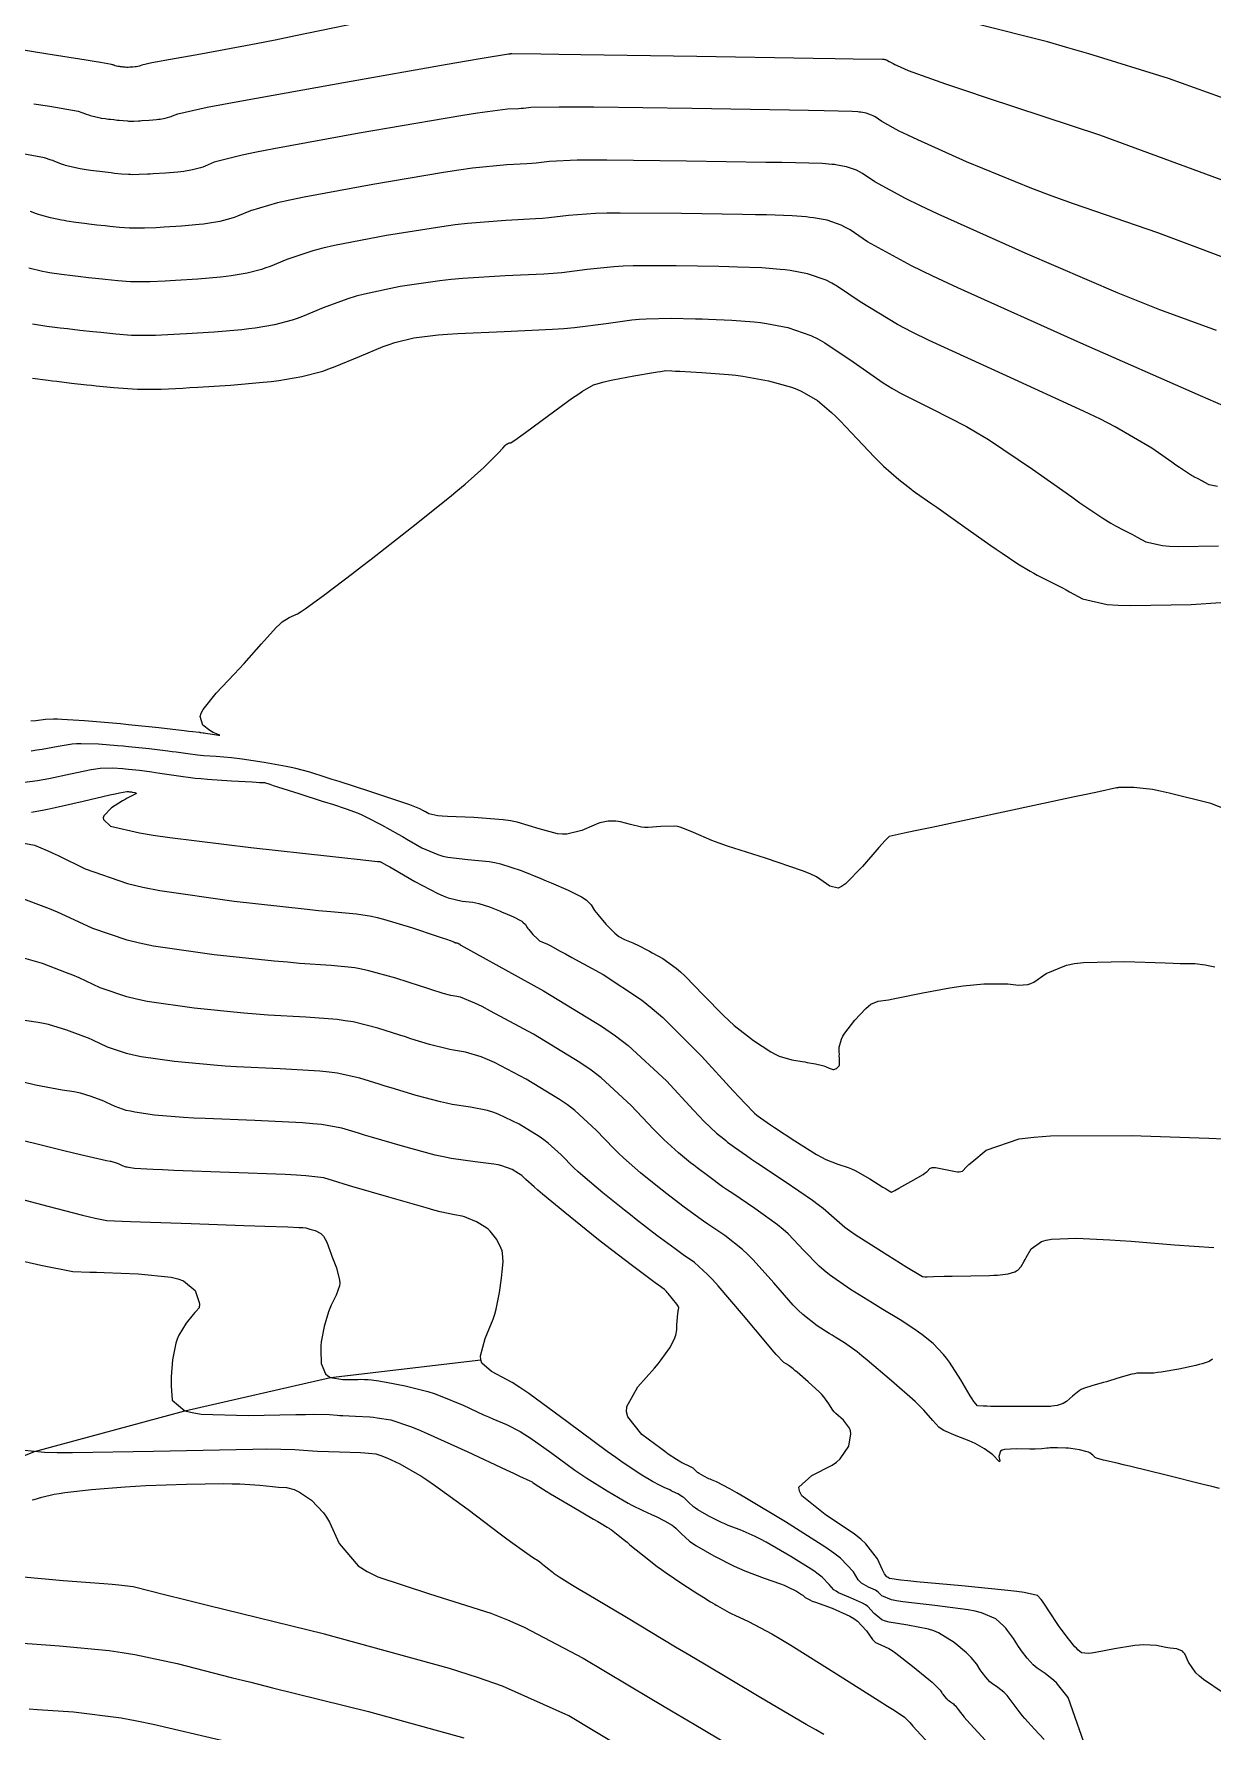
# Model space of a CAD drawing. Header units: metres. Extents: x 837117 to 838479, y 1189012 to 1191015.
# Drawn here: x 837875.2 to 837936.8, y 1190131.8 to 1190220.5 of the extents above; entities that cross this region are included whole.
import ezdxf

# ---------------------------------------------------------------- set-up
doc = ezdxf.new("R2010")
doc.units = ezdxf.units.M
doc.header["$LTSCALE"] = 0.3
for name, color, linetype in [('COTAS 10', 1, 'Continuous'), ('COTAS INT', 252, 'Continuous'), ('DRENAJE', 5, 'Continuous')]:
    doc.layers.add(name, color=color, linetype=linetype)

msp = doc.modelspace()

# ---------------------------------------------------------------- linework, layer by layer
at = {"layer": 'COTAS 10'}
for points in [[(837938.896, 1190208.269), (837933.945, 1190210.138), (837929.526, 1190211.646), (837928.417, 1190212.05), (837927.358, 1190212.45), (837923.945, 1190213.844), (837921.386, 1190214.993), (837920.865, 1190215.237), (837920.425, 1190215.449), (837919.515, 1190215.947), (837919.156, 1190216.19), (837919.065, 1190216.241), (837918.976, 1190216.286), (837918.685, 1190216.388), (837918.411, 1190216.438), (837918.333, 1190216.448), (837918.255, 1190216.457), (837917.969, 1190216.48), (837916.505, 1190216.511), (837915.685, 1190216.525), (837914.685, 1190216.542), (837909.576, 1190216.625), (837904.463, 1190216.694), (837903.461, 1190216.703), (837902.638, 1190216.707), (837901.157, 1190216.683), (837900.782, 1190216.636), (837900.656, 1190216.625), (837900.52, 1190216.615), (837899.949, 1190216.588), (837898.374, 1190216.383), (837897.606, 1190216.261), (837896.694, 1190216.112), (837892.198, 1190215.337), (837887.728, 1190214.521), (837886.832, 1190214.346), (837886.085, 1190214.192), (837884.618, 1190213.819), (837884.139, 1190213.618), (837884.014, 1190213.572), (837883.892, 1190213.531), (837883.479, 1190213.421), (837883.024, 1190213.346), (837882.875, 1190213.327), (837882.717, 1190213.31), (837882.066, 1190213.254), (837881.42, 1190213.212), (837881.266, 1190213.203), (837881.123, 1190213.195), (837880.694, 1190213.174), (837880.333, 1190213.17), (837880.232, 1190213.173), (837880.131, 1190213.177), (837879.763, 1190213.204), (837879.409, 1190213.24), (837879.317, 1190213.25), (837879.227, 1190213.26), (837878.924, 1190213.294), (837878.631, 1190213.329), (837878.463, 1190213.349), (837878.15, 1190213.387), (837877.811, 1190213.438), (837877.711, 1190213.456), (837877.608, 1190213.476), (837877.211, 1190213.563), (837876.844, 1190213.658), (837876.759, 1190213.683), (837876.682, 1190213.708), (837876.466, 1190213.794), (837876.254, 1190213.883), (837876.18, 1190213.91), (837876.099, 1190213.938), (837875.751, 1190214.047), (837874.425, 1190214.297)], [(837875.024, 1190184.614), (837875.284, 1190184.643), (837875.794, 1190184.713), (837876.214, 1190184.725), (837876.416, 1190184.719), (837876.656, 1190184.707), (837877.835, 1190184.63), (837879.298, 1190184.509), (837879.717, 1190184.47), (837880.142, 1190184.429), (837881.726, 1190184.261), (837883.037, 1190184.113), (837883.29, 1190184.084), (837883.494, 1190184.061), (837883.834, 1190184.022), (837883.863, 1190184.018), (837883.881, 1190184.016), (837883.918, 1190184.014), (837884.035, 1190183.998), (837884.096, 1190183.989), (837884.168, 1190183.978), (837884.528, 1190183.921), (837884.839, 1190183.874), (837884.88, 1190183.87), (837884.901, 1190183.87), (837884.815, 1190183.899), (837884.563, 1190184.007), (837884.48, 1190184.056), (837884.39, 1190184.114), (837884.02, 1190184.392), (837883.878, 1190184.852), (837883.934, 1190185.024), (837884.03, 1190185.215), (837884.721, 1190186.066), (837885.666, 1190187.058), (837885.924, 1190187.337), (837886.18, 1190187.618), (837887.09, 1190188.651), (837887.858, 1190189.498), (837888.025, 1190189.661), (837888.172, 1190189.793), (837888.539, 1190190.016), (837888.968, 1190190.213), (837889.155, 1190190.33), (837889.372, 1190190.473), (837890.399, 1190191.216), (837891.835, 1190192.312), (837892.308, 1190192.679), (837892.815, 1190193.073), (837894.92, 1190194.722), (837896.911, 1190196.315), (837897.347, 1190196.673), (837897.731, 1190196.995), (837898.701, 1190197.858), (837899.244, 1190198.396), (837899.359, 1190198.514), (837899.46, 1190198.617), (837899.698, 1190198.877), (837899.825, 1190199.019), (837899.855, 1190199.048), (837899.883, 1190199.073), (837899.968, 1190199.124), (837900.035, 1190199.143), (837900.053, 1190199.147), (837900.07, 1190199.151), (837900.126, 1190199.159), (837900.458, 1190199.38), (837900.649, 1190199.517), (837900.882, 1190199.687), (837902.084, 1190200.578), (837903.347, 1190201.497), (837903.62, 1190201.685), (837903.86, 1190201.845), (837904.448, 1190202.181), (837904.996, 1190202.343), (837905.21, 1190202.393), (837905.451, 1190202.445), (837906.548, 1190202.649), (837907.58, 1190202.824), (837907.781, 1190202.857), (837907.945, 1190202.884), (837908.229, 1190202.926), (837908.542, 1190202.912), (837908.724, 1190202.903), (837908.947, 1190202.893), (837910.095, 1190202.837), (837911.493, 1190202.727), (837911.873, 1190202.681), (837912.25, 1190202.63), (837913.587, 1190202.39), (837914.782, 1190202.062), (837915.069, 1190201.954), (837915.337, 1190201.839), (837916.15, 1190201.363), (837916.888, 1190200.737), (837917.11, 1190200.527), (837917.339, 1190200.302), (837918.227, 1190199.357), (837919.13, 1190198.396), (837919.367, 1190198.16), (837919.6, 1190197.937), (837920.394, 1190197.242), (837921.026, 1190196.741), (837921.156, 1190196.641), (837921.265, 1190196.557), (837921.498, 1190196.393), (837921.902, 1190196.121), (837922.12, 1190195.969), (837922.384, 1190195.783), (837923.721, 1190194.837), (837925.164, 1190193.822), (837925.494, 1190193.593), (837925.794, 1190193.387), (837926.629, 1190192.831), (837927.273, 1190192.441), (837927.453, 1190192.339), (837927.634, 1190192.239), (837928.291, 1190191.902), (837928.957, 1190191.568), (837929.143, 1190191.47), (837929.329, 1190191.37), (837930.006, 1190190.991), (837931.29, 1190190.705), (837931.858, 1190190.664), (837932.519, 1190190.64), (837935.674, 1190190.691), (837938.789, 1190190.909)], [(837936.802, 1190151.239), (837936.619, 1190151.13), (837936.263, 1190151.006), (837936.104, 1190150.964), (837935.919, 1190150.919), (837935.035, 1190150.728), (837934.119, 1190150.566), (837933.915, 1190150.539), (837933.731, 1190150.519), (837933.247, 1190150.511), (837932.848, 1190150.504), (837932.719, 1190150.485), (837932.582, 1190150.459), (837932.018, 1190150.302), (837931.417, 1190150.112), (837931.257, 1190150.065), (837931.099, 1190150.02), (837930.549, 1190149.876), (837930.059, 1190149.71), (837929.939, 1190149.651), (837929.825, 1190149.586), (837929.471, 1190149.303), (837929.16, 1190149.034), (837929.075, 1190148.978), (837928.989, 1190148.93), (837928.682, 1190148.824), (837928.402, 1190148.783), (837928.333, 1190148.776), (837928.269, 1190148.77), (837928.067, 1190148.766), (837927.68, 1190148.772), (837927.497, 1190148.772), (837927.282, 1190148.773), (837926.236, 1190148.772), (837925.206, 1190148.776), (837925.001, 1190148.779), (837924.832, 1190148.784), (837924.512, 1190148.808), (837924.321, 1190149.035), (837924.234, 1190149.167), (837924.131, 1190149.329), (837923.633, 1190150.163), (837923.05, 1190151.08), (837922.893, 1190151.295), (837922.738, 1190151.492), (837922.194, 1190152.062), (837921.606, 1190152.529), (837921.422, 1190152.662), (837921.23, 1190152.797), (837920.462, 1190153.295), (837919.563, 1190153.849), (837919.288, 1190154.019), (837919.001, 1190154.196), (837917.874, 1190154.893), (837916.77, 1190155.658), (837916.499, 1190155.878), (837916.242, 1190156.101), (837915.44, 1190156.934), (837914.618, 1190157.789), (837914.35, 1190158.026), (837914.063, 1190158.264), (837912.878, 1190159.121), (837911.716, 1190159.899), (837911.443, 1190160.086), (837911.192, 1190160.26), (837910.461, 1190160.786), (837909.859, 1190161.247), (837909.689, 1190161.38), (837909.518, 1190161.515), (837908.886, 1190162.025), (837908.117, 1190162.727), (837907.859, 1190162.983), (837907.582, 1190163.266), (837906.416, 1190164.511), (837904.844, 1190165.947), (837904.311, 1190166.349), (837903.735, 1190166.754), (837901.3, 1190168.236), (837899.065, 1190169.444), (837898.616, 1190169.676), (837898.239, 1190169.864), (837897.492, 1190170.175), (837897.189, 1190170.218), (837897.093, 1190170.238), (837896.991, 1190170.261), (837896.58, 1190170.37), (837895.932, 1190170.571), (837895.68, 1190170.651), (837895.398, 1190170.742), (837894.117, 1190171.157), (837892.694, 1190171.555), (837892.321, 1190171.635), (837891.958, 1190171.701), (837890.722, 1190171.828), (837889.07, 1190171.939), (837888.444, 1190171.994), (837887.745, 1190172.061), (837884.611, 1190172.391), (837881.441, 1190172.845), (837880.718, 1190172.991), (837880.064, 1190173.144), (837878.263, 1190173.768), (837876.84, 1190174.43), (837876.424, 1190174.607), (837875.998, 1190174.782), (837874.381, 1190175.393)], [(837873.275, 1190159.944), (837875.927, 1190159.249), (837877.73, 1190158.775), (837878.093, 1190158.685), (837878.396, 1190158.611), (837878.999, 1190158.492), (837879.807, 1190158.465), (837880.24, 1190158.45), (837880.764, 1190158.432), (837883.413, 1190158.336), (837886.159, 1190158.238), (837886.744, 1190158.217), (837887.253, 1190158.199), (837888.458, 1190158.156), (837889.036, 1190158.134), (837889.15, 1190158.129), (837889.243, 1190158.124), (837889.412, 1190158.109), (837889.509, 1190158.08), (837889.557, 1190158.066), (837889.613, 1190158.049), (837889.893, 1190157.966), (837890.192, 1190157.812), (837890.26, 1190157.75), (837890.322, 1190157.68), (837890.496, 1190157.358), (837890.655, 1190156.922), (837890.709, 1190156.781), (837890.766, 1190156.631), (837891.008, 1190156.013), (837891.168, 1190155.383), (837891.175, 1190155.225), (837891.165, 1190155.074), (837890.99, 1190154.589), (837890.723, 1190154.072), (837890.654, 1190153.901), (837890.587, 1190153.719), (837890.364, 1190152.961), (837890.213, 1190152.155), (837890.192, 1190151.942), (837890.18, 1190151.734), (837890.211, 1190151.021), (837890.439, 1190150.476), (837890.551, 1190150.373), (837890.685, 1190150.292), (837891.347, 1190150.174), (837892.007, 1190150.188), (837892.14, 1190150.19), (837892.251, 1190150.191), (837892.473, 1190150.187), (837892.577, 1190150.178), (837892.614, 1190150.176), (837892.655, 1190150.174), (837892.831, 1190150.168), (837893.223, 1190150.116), (837893.4, 1190150.085), (837893.606, 1190150.048), (837894.595, 1190149.854), (837895.778, 1190149.551), (837896.106, 1190149.445), (837896.434, 1190149.329), (837897.622, 1190148.832), (837898.694, 1190148.339), (837898.948, 1190148.225), (837899.185, 1190148.122), (837899.889, 1190147.831), (837900.609, 1190147.464), (837900.855, 1190147.312), (837901.122, 1190147.137), (837902.255, 1190146.326), (837903.469, 1190145.443), (837903.787, 1190145.224), (837904.097, 1190145.016), (837905.15, 1190144.355), (837906.045, 1190143.84), (837906.256, 1190143.724), (837906.45, 1190143.619), (837907.018, 1190143.337), (837907.474, 1190143.128), (837907.597, 1190143.07), (837907.72, 1190143.011), (837908.154, 1190142.799), (837908.549, 1190142.563), (837908.647, 1190142.49), (837908.74, 1190142.414), (837909.034, 1190142.11), (837909.454, 1190141.734), (837909.627, 1190141.613), (837909.823, 1190141.484), (837910.733, 1190140.955), (837911.786, 1190140.426), (837912.071, 1190140.297), (837912.354, 1190140.176), (837913.357, 1190139.8), (837914.215, 1190139.497), (837914.408, 1190139.422), (837914.581, 1190139.35), (837915.044, 1190139.123), (837915.319, 1190138.948), (837915.374, 1190138.909), (837915.42, 1190138.874), (837915.507, 1190138.782), (837915.74, 1190138.657), (837915.877, 1190138.601), (837916.045, 1190138.536), (837916.915, 1190138.222), (837917.844, 1190137.812), (837918.05, 1190137.686), (837918.233, 1190137.555), (837918.708, 1190137.038), (837919.025, 1190136.59), (837919.108, 1190136.502), (837919.189, 1190136.431), (837919.466, 1190136.303), (837919.881, 1190136.12), (837920.049, 1190136.012), (837920.24, 1190135.88), (837921.123, 1190135.2), (837921.972, 1190134.496), (837922.142, 1190134.349), (837922.283, 1190134.223), (837922.557, 1190133.942), (837922.648, 1190133.803), (837922.673, 1190133.766), (837922.699, 1190133.73), (837922.794, 1190133.605), (837922.9, 1190133.491), (837922.932, 1190133.462), (837922.967, 1190133.434), (837923.104, 1190133.338), (837923.255, 1190133.22), (837923.298, 1190133.178), (837923.341, 1190133.131), (837923.501, 1190132.926), (837923.82, 1190132.536), (837923.963, 1190132.371), (837924.129, 1190132.183), (837924.929, 1190131.301)], [(837874.136, 1190136.425), (837876.529, 1190136.262), (837879.127, 1190136.008), (837879.804, 1190135.913), (837880.463, 1190135.806), (837882.687, 1190135.328), (837885.501, 1190134.608), (837886.531, 1190134.349), (837887.67, 1190134.063), (837892.687, 1190132.816), (837897.66, 1190131.456)]]:
    msp.add_lwpolyline(points, dxfattribs=at)
at = {"layer": 'COTAS INT'}
for points in [[(837893.452, 1190221.369), (837888.871, 1190220.426), (837887.796, 1190220.211), (837886.805, 1190220.015), (837883.922, 1190219.474), (837882.026, 1190219.135), (837881.656, 1190219.067), (837881.354, 1190219.01), (837880.825, 1190218.896), (837880.739, 1190218.86), (837880.695, 1190218.844), (837880.621, 1190218.825), (837880.54, 1190218.811), (837880.514, 1190218.808), (837880.485, 1190218.805), (837880.369, 1190218.795), (837880.254, 1190218.787), (837880.226, 1190218.786), (837880.201, 1190218.784), (837880.124, 1190218.781), (837880.06, 1190218.78), (837880.042, 1190218.78), (837880.023, 1190218.781), (837879.958, 1190218.786), (837879.894, 1190218.792), (837879.862, 1190218.796), (837879.808, 1190218.802), (837879.755, 1190218.808), (837879.725, 1190218.812), (837879.669, 1190218.819), (837879.609, 1190218.828), (837879.591, 1190218.831), (837879.573, 1190218.835), (837879.502, 1190218.85), (837879.436, 1190218.867), (837879.421, 1190218.872), (837879.407, 1190218.876), (837879.369, 1190218.891), (837879.331, 1190218.907), (837879.318, 1190218.912), (837879.303, 1190218.917), (837879.241, 1190218.937), (837878.672, 1190219.033), (837878.338, 1190219.086), (837877.928, 1190219.151), (837875.809, 1190219.481), (837872.896, 1190219.955)], [(837938.574, 1190216.74), (837934.494, 1190218.206), (837930.337, 1190219.495), (837929.241, 1190219.811), (837928.168, 1190220.109), (837924.494, 1190221.038)], [(837875.181, 1190216.882), (837876.026, 1190216.746), (837877.496, 1190216.492), (837877.701, 1190216.427), (837877.749, 1190216.411), (837877.792, 1190216.395), (837877.917, 1190216.342), (837878.045, 1190216.292), (837878.09, 1190216.277), (837878.14, 1190216.263), (837878.356, 1190216.206), (837878.59, 1190216.155), (837878.651, 1190216.144), (837878.71, 1190216.133), (837878.91, 1190216.103), (837879.094, 1190216.08), (837879.144, 1190216.074), (837879.193, 1190216.068), (837879.366, 1190216.048), (837879.545, 1190216.028), (837879.598, 1190216.022), (837879.652, 1190216.016), (837879.861, 1190215.995), (837880.077, 1190215.979), (837880.137, 1190215.977), (837880.196, 1190215.975), (837880.409, 1190215.977), (837880.662, 1190215.99), (837880.746, 1190215.994), (837880.837, 1190216), (837881.217, 1190216.025), (837881.601, 1190216.057), (837881.695, 1190216.068), (837881.782, 1190216.079), (837882.05, 1190216.123), (837882.294, 1190216.188), (837882.365, 1190216.212), (837882.439, 1190216.239), (837882.721, 1190216.358), (837884.245, 1190216.693), (837885.101, 1190216.857), (837886.145, 1190217.052), (837891.485, 1190218.009), (837896.786, 1190218.941), (837897.805, 1190219.119), (837898.63, 1190219.263), (837899.992, 1190219.492), (837900.077, 1190219.496), (837900.098, 1190219.497), (837900.116, 1190219.499), (837900.172, 1190219.506), (837901.684, 1190219.489), (837902.62, 1190219.476), (837903.781, 1190219.458), (837909.846, 1190219.364), (837915.914, 1190219.268), (837917.077, 1190219.25), (837918.017, 1190219.235), (837919.543, 1190219.209), (837919.608, 1190219.204), (837919.625, 1190219.202), (837919.643, 1190219.199), (837919.704, 1190219.188), (837919.77, 1190219.165), (837919.79, 1190219.155), (837919.81, 1190219.143), (837919.891, 1190219.089), (837920.096, 1190218.977), (837920.194, 1190218.929), (837920.312, 1190218.874), (837920.887, 1190218.616), (837922.843, 1190217.915), (837923.83, 1190217.582), (837925.011, 1190217.187), (837930.887, 1190215.257), (837937.942, 1190212.664)], [(837937.003, 1190205.018), (837934.042, 1190206.104), (837933.005, 1190206.519), (837931.873, 1190206.984), (837927.003, 1190209.072), (837922.46, 1190211.111), (837921.535, 1190211.545), (837920.755, 1190211.921), (837919.139, 1190212.804), (837918.503, 1190213.236), (837918.34, 1190213.327), (837918.183, 1190213.406), (837917.665, 1190213.589), (837917.178, 1190213.676), (837917.041, 1190213.695), (837916.903, 1190213.711), (837916.394, 1190213.751), (837914.993, 1190213.787), (837914.293, 1190213.801), (837913.457, 1190213.816), (837909.307, 1190213.885), (837905.145, 1190213.929), (837904.302, 1190213.929), (837903.592, 1190213.924), (837902.142, 1190213.86), (837901.447, 1190213.773), (837901.214, 1190213.753), (837900.962, 1190213.735), (837899.905, 1190213.684), (837898.118, 1190213.504), (837897.407, 1190213.404), (837896.601, 1190213.283), (837892.911, 1190212.665), (837889.312, 1190211.991), (837888.564, 1190211.835), (837887.925, 1190211.691), (837886.515, 1190211.281), (837885.839, 1190210.997), (837885.662, 1190210.933), (837885.49, 1190210.875), (837884.907, 1190210.719), (837884.266, 1190210.613), (837884.056, 1190210.587), (837883.833, 1190210.562), (837882.914, 1190210.484), (837882.004, 1190210.425), (837881.786, 1190210.412), (837881.584, 1190210.4), (837880.98, 1190210.371), (837880.47, 1190210.366), (837880.328, 1190210.369), (837880.185, 1190210.375), (837879.666, 1190210.413), (837879.167, 1190210.464), (837879.037, 1190210.478), (837878.91, 1190210.492), (837878.482, 1190210.54), (837878.068, 1190210.589), (837877.95, 1190210.603), (837877.831, 1190210.617), (837877.39, 1190210.671), (837876.912, 1190210.743), (837876.771, 1190210.769), (837876.625, 1190210.797), (837876.065, 1190210.919), (837875.547, 1190211.053), (837875.428, 1190211.089), (837875.319, 1190211.124), (837875.014, 1190211.245)], [(837937.371, 1190201.085), (837936.176, 1190201.611), (837929.922, 1190204.362), (837923.483, 1190207.253), (837922.171, 1190207.868), (837921.063, 1190208.402), (837918.763, 1190209.662), (837917.849, 1190210.283), (837917.615, 1190210.414), (837917.39, 1190210.527), (837916.646, 1190210.789), (837915.946, 1190210.914), (837915.749, 1190210.941), (837915.55, 1190210.965), (837914.819, 1190211.023), (837913.482, 1190211.064), (837912.9, 1190211.076), (837912.228, 1190211.09), (837909.038, 1190211.145), (837905.827, 1190211.165), (837905.142, 1190211.156), (837904.546, 1190211.142), (837903.126, 1190211.037), (837902.113, 1190210.91), (837901.772, 1190210.881), (837901.405, 1190210.854), (837899.861, 1190210.78), (837897.862, 1190210.624), (837897.207, 1190210.546), (837896.509, 1190210.453), (837893.624, 1190209.992), (837890.895, 1190209.461), (837890.296, 1190209.323), (837889.765, 1190209.19), (837888.411, 1190208.743), (837887.538, 1190208.376), (837887.31, 1190208.293), (837887.088, 1190208.219), (837886.336, 1190208.017), (837885.507, 1190207.88), (837885.237, 1190207.847), (837884.949, 1190207.815), (837883.762, 1190207.714), (837882.587, 1190207.637), (837882.306, 1190207.62), (837882.045, 1190207.605), (837881.265, 1190207.568), (837880.607, 1190207.561), (837880.423, 1190207.565), (837880.239, 1190207.573), (837879.569, 1190207.622), (837878.924, 1190207.688), (837878.756, 1190207.706), (837878.593, 1190207.724), (837878.04, 1190207.786), (837877.506, 1190207.849), (837877.354, 1190207.867), (837877.2, 1190207.886), (837876.63, 1190207.955), (837876.014, 1190208.048), (837875.831, 1190208.081), (837875.643, 1190208.117), (837874.92, 1190208.276)], [(837937.058, 1190196.861), (837936.625, 1190196.957), (837936.396, 1190197.085), (837936.333, 1190197.119), (837936.27, 1190197.152), (837936.045, 1190197.265), (837935.823, 1190197.379), (837935.762, 1190197.412), (837935.702, 1190197.447), (837935.484, 1190197.579), (837935.068, 1190197.862), (837934.882, 1190197.991), (837934.665, 1190198.143), (837933.627, 1190198.877), (837931.708, 1190199.99), (837930.936, 1190200.381), (837930.059, 1190200.808), (837926.023, 1190202.648), (837921.982, 1190204.503), (837921.103, 1190204.94), (837920.326, 1190205.343), (837918.387, 1190206.52), (837917.195, 1190207.329), (837916.89, 1190207.5), (837916.596, 1190207.648), (837915.626, 1190207.99), (837914.714, 1190208.153), (837914.457, 1190208.188), (837914.198, 1190208.219), (837913.244, 1190208.294), (837911.97, 1190208.34), (837911.508, 1190208.352), (837910.999, 1190208.364), (837908.768, 1190208.405), (837906.509, 1190208.401), (837905.983, 1190208.383), (837905.499, 1190208.359), (837904.111, 1190208.215), (837902.778, 1190208.047), (837902.33, 1190208.009), (837901.847, 1190207.974), (837899.817, 1190207.876), (837897.606, 1190207.744), (837897.008, 1190207.688), (837896.417, 1190207.624), (837894.337, 1190207.32), (837892.479, 1190206.93), (837892.028, 1190206.812), (837891.605, 1190206.688), (837890.308, 1190206.204), (837889.238, 1190205.755), (837888.959, 1190205.653), (837888.687, 1190205.562), (837887.765, 1190205.315), (837886.749, 1190205.148), (837886.418, 1190205.106), (837886.065, 1190205.067), (837884.61, 1190204.943), (837883.17, 1190204.849), (837882.826, 1190204.829), (837882.506, 1190204.811), (837881.55, 1190204.765), (837880.744, 1190204.756), (837880.519, 1190204.762), (837880.293, 1190204.77), (837879.472, 1190204.831), (837878.682, 1190204.912), (837878.476, 1190204.934), (837878.275, 1190204.956), (837877.598, 1190205.032), (837876.943, 1190205.109), (837876.757, 1190205.132), (837876.569, 1190205.154), (837875.87, 1190205.24), (837875.115, 1190205.353)], [(837875.11, 1190202.524), (837875.937, 1190202.423), (837876.16, 1190202.396), (837876.381, 1190202.369), (837877.156, 1190202.278), (837877.958, 1190202.187), (837878.195, 1190202.162), (837878.439, 1190202.136), (837879.375, 1190202.04), (837880.347, 1190201.968), (837880.614, 1190201.958), (837880.881, 1190201.951), (837881.835, 1190201.961), (837882.968, 1190202.016), (837883.346, 1190202.037), (837883.753, 1190202.062), (837885.459, 1190202.173), (837887.181, 1190202.319), (837887.599, 1190202.366), (837887.991, 1190202.415), (837889.193, 1190202.613), (837890.285, 1190202.906), (837890.607, 1190203.014), (837890.938, 1190203.134), (837892.204, 1190203.666), (837893.445, 1190204.187), (837893.76, 1190204.3), (837894.062, 1190204.4), (837895.05, 1190204.648), (837896.325, 1190204.795), (837896.809, 1190204.831), (837897.35, 1190204.865), (837899.774, 1190204.972), (837902.289, 1190205.093), (837902.888, 1190205.137), (837903.443, 1190205.185), (837905.095, 1190205.392), (837906.453, 1190205.577), (837906.824, 1190205.61), (837907.191, 1190205.636), (837908.499, 1190205.666), (837909.771, 1190205.638), (837910.116, 1190205.628), (837910.458, 1190205.616), (837911.67, 1190205.566), (837912.845, 1190205.473), (837913.165, 1190205.435), (837913.482, 1190205.391), (837914.606, 1190205.19), (837915.803, 1190204.768), (837916.165, 1190204.586), (837916.541, 1190204.375), (837918.011, 1190203.378), (837919.589, 1190202.284), (837920.034, 1190202.012), (837920.482, 1190201.754), (837922.125, 1190200.934), (837923.943, 1190200.005), (837924.501, 1190199.678), (837925.083, 1190199.32), (837927.38, 1190197.777), (837929.435, 1190196.323), (837929.864, 1190196.022), (837930.233, 1190195.765), (837931.057, 1190195.205), (837931.488, 1190194.944), (837931.608, 1190194.875), (837931.729, 1190194.809), (837932.168, 1190194.584), (837932.614, 1190194.36), (837932.738, 1190194.295), (837932.862, 1190194.228), (837933.316, 1190193.974), (837934.174, 1190193.783), (837934.554, 1190193.755), (837934.996, 1190193.739), (837937.107, 1190193.774)], [(837940.051, 1190178.988), (837936.714, 1190180.303), (837934.53, 1190180.839), (837934.063, 1190180.94), (837933.656, 1190181.02), (837932.681, 1190181.14), (837932.202, 1190181.129), (837932.108, 1190181.127), (837932.03, 1190181.125), (837931.885, 1190181.124), (837931.853, 1190181.123), (837931.846, 1190181.122), (837931.84, 1190181.121), (837931.824, 1190181.114), (837931.815, 1190181.108), (837931.812, 1190181.107), (837931.81, 1190181.106), (837931.803, 1190181.105), (837931.795, 1190181.106), (837931.792, 1190181.106), (837931.789, 1190181.107), (837931.776, 1190181.106), (837930.86, 1190180.912), (837930.287, 1190180.79), (837929.577, 1190180.638), (837925.858, 1190179.843), (837922.134, 1190179.047), (837921.42, 1190178.895), (837920.843, 1190178.773), (837919.903, 1190178.578), (837919.663, 1190178.335), (837919.527, 1190178.183), (837919.361, 1190177.993), (837918.51, 1190177.001), (837917.609, 1190176.093), (837917.411, 1190175.956), (837917.236, 1190175.869), (837916.79, 1190175.972), (837916.095, 1190176.456), (837915.762, 1190176.61), (837915.368, 1190176.772), (837913.439, 1190177.429), (837911.447, 1190178.071), (837911.013, 1190178.224), (837910.63, 1190178.365), (837909.671, 1190178.786), (837909.03, 1190179.045), (837908.846, 1190179.085), (837908.66, 1190179.111), (837907.968, 1190179.091), (837907.291, 1190179.039), (837907.115, 1190179.046), (837906.944, 1190179.061), (837906.368, 1190179.192), (837905.858, 1190179.335), (837905.73, 1190179.359), (837905.606, 1190179.376), (837905.204, 1190179.378), (837904.768, 1190179.277), (837904.624, 1190179.228), (837904.469, 1190179.171), (837903.823, 1190178.888), (837903.048, 1190178.694), (837902.812, 1190178.692), (837902.567, 1190178.712), (837901.604, 1190178.974), (837900.455, 1190179.313), (837900.094, 1190179.381), (837899.713, 1190179.439), (837898.18, 1190179.558), (837896.813, 1190179.617), (837896.538, 1190179.637), (837896.306, 1190179.658), (837895.842, 1190179.749), (837895.661, 1190179.852), (837895.61, 1190179.882), (837895.557, 1190179.911), (837895.36, 1190180.02), (837894.835, 1190180.226), (837894.576, 1190180.317), (837894.268, 1190180.422), (837892.743, 1190180.924), (837891.141, 1190181.441), (837890.784, 1190181.556), (837890.464, 1190181.659), (837889.62, 1190181.93), (837888.889, 1190182.124), (837888.64, 1190182.178), (837888.37, 1190182.234), (837887.23, 1190182.436), (837886.071, 1190182.609), (837885.79, 1190182.645), (837885.526, 1190182.676), (837884.719, 1190182.746), (837884.069, 1190182.791), (837883.904, 1190182.806), (837883.745, 1190182.822), (837883.228, 1190182.89), (837882.631, 1190182.975), (837882.422, 1190183.002), (837882.195, 1190183.031), (837881.215, 1190183.145), (837880.138, 1190183.259), (837879.849, 1190183.287), (837879.565, 1190183.314), (837878.571, 1190183.396), (837877.658, 1190183.422), (837877.424, 1190183.413), (837877.198, 1190183.397), (837876.453, 1190183.281), (837875.625, 1190183.123), (837875.348, 1190183.081), (837875.05, 1190183.04)], [(837874.436, 1190181.373), (837875.387, 1190181.499), (837875.672, 1190181.548), (837875.967, 1190181.603), (837877.112, 1190181.848), (837878.183, 1190182.069), (837878.432, 1190182.108), (837878.659, 1190182.137), (837879.306, 1190182.162), (837879.831, 1190182.118), (837879.982, 1190182.105), (837880.134, 1190182.09), (837880.703, 1190182.03), (837881.352, 1190181.948), (837881.555, 1190181.92), (837881.768, 1190181.889), (837882.623, 1190181.758), (837883.628, 1190181.626), (837883.936, 1190181.594), (837884.256, 1190181.565), (837885.521, 1190181.478), (837886.606, 1190181.42), (837886.814, 1190181.409), (837886.981, 1190181.4), (837887.25, 1190181.385), (837887.528, 1190181.298), (837887.701, 1190181.243), (837887.915, 1190181.174), (837889.037, 1190180.817), (837890.266, 1190180.425), (837890.548, 1190180.335), (837890.804, 1190180.253), (837891.52, 1190180.023), (837892.137, 1190179.784), (837892.331, 1190179.697), (837892.536, 1190179.6), (837893.359, 1190179.173), (837894.224, 1190178.694), (837894.456, 1190178.565), (837894.683, 1190178.436), (837895.474, 1190177.984), (837896.308, 1190177.621), (837896.564, 1190177.548), (837896.829, 1190177.489), (837897.876, 1190177.376), (837898.982, 1190177.266), (837899.285, 1190177.208), (837899.587, 1190177.138), (837900.667, 1190176.788), (837901.694, 1190176.37), (837901.963, 1190176.258), (837902.225, 1190176.147), (837903.113, 1190175.76), (837903.812, 1190175.412), (837903.953, 1190175.327), (837904.072, 1190175.246), (837904.317, 1190174.992), (837904.496, 1190174.702), (837904.574, 1190174.598), (837904.664, 1190174.484), (837905.094, 1190173.986), (837905.552, 1190173.519), (837905.66, 1190173.424), (837905.76, 1190173.344), (837906.056, 1190173.178), (837906.322, 1190173.086), (837906.404, 1190173.053), (837906.49, 1190173.016), (837906.827, 1190172.854), (837907.237, 1190172.64), (837907.368, 1190172.57), (837907.506, 1190172.495), (837908.07, 1190172.187), (837908.769, 1190171.689), (837908.993, 1190171.494), (837909.23, 1190171.275), (837910.196, 1190170.28), (837911.235, 1190169.212), (837911.518, 1190168.947), (837911.8, 1190168.696), (837912.802, 1190167.897), (837913.71, 1190167.309), (837913.933, 1190167.19), (837914.144, 1190167.09), (837914.802, 1190166.886), (837915.345, 1190166.806), (837915.483, 1190166.784), (837915.616, 1190166.762), (837916.052, 1190166.684), (837916.405, 1190166.602), (837916.486, 1190166.578), (837916.559, 1190166.554), (837916.763, 1190166.461), (837916.916, 1190166.399), (837916.958, 1190166.394), (837916.999, 1190166.395), (837917.144, 1190166.439), (837917.255, 1190166.544), (837917.275, 1190166.583), (837917.291, 1190166.626), (837917.305, 1190166.814), (837917.293, 1190166.989), (837917.291, 1190167.023), (837917.29, 1190167.05), (837917.29, 1190167.098), (837917.292, 1190167.171), (837917.291, 1190167.215), (837917.29, 1190167.269), (837917.282, 1190167.55), (837917.401, 1190167.979), (837917.479, 1190168.126), (837917.577, 1190168.286), (837918.097, 1190168.968), (837918.679, 1190169.585), (837918.816, 1190169.704), (837918.944, 1190169.8), (837919.318, 1190169.96), (837919.863, 1190170.034), (837920.098, 1190170.076), (837920.369, 1190170.127), (837921.651, 1190170.391), (837923.064, 1190170.661), (837923.418, 1190170.716), (837923.756, 1190170.763), (837924.839, 1190170.86), (837925.711, 1190170.875), (837925.915, 1190170.869), (837926.103, 1190170.86), (837926.65, 1190170.792), (837927.141, 1190170.829), (837927.295, 1190170.885), (837927.456, 1190170.962), (837928.102, 1190171.406), (837929.157, 1190171.851), (837929.576, 1190171.929), (837930.05, 1190171.986), (837932.219, 1190172.029), (837934.317, 1190171.961), (837934.746, 1190171.949), (837935.109, 1190171.939), (837935.87, 1190171.929), (837936.42, 1190171.861), (837936.65, 1190171.816), (837936.914, 1190171.759)], [(837875.073, 1190179.849), (837875.724, 1190179.959), (837875.996, 1190180.015), (837876.309, 1190180.082), (837877.771, 1190180.416), (837879.168, 1190180.741), (837879.439, 1190180.803), (837879.66, 1190180.852), (837880.042, 1190180.928), (837880.098, 1190180.923), (837880.114, 1190180.922), (837880.13, 1190180.92), (837880.191, 1190180.914), (837880.27, 1190180.904), (837880.298, 1190180.9), (837880.328, 1190180.895), (837880.459, 1190180.875), (837880.535, 1190180.838), (837880.532, 1190180.823), (837880.517, 1190180.807), (837880.374, 1190180.729), (837880.073, 1190180.572), (837879.958, 1190180.505), (837879.829, 1190180.428), (837879.252, 1190180.065), (837878.839, 1190179.659), (837878.814, 1190179.554), (837878.828, 1190179.453), (837879.201, 1190179.118), (837880.706, 1190178.756), (837881.433, 1190178.639), (837882.295, 1190178.513), (837886.532, 1190177.996), (837890.658, 1190177.539), (837891.451, 1190177.452), (837892.093, 1190177.382), (837893.147, 1190177.268), (837893.206, 1190177.265), (837893.221, 1190177.264), (837893.234, 1190177.263), (837893.275, 1190177.258), (837893.307, 1190177.252), (837893.315, 1190177.25), (837893.322, 1190177.247), (837893.345, 1190177.237), (837893.628, 1190177.074), (837893.798, 1190176.976), (837894.009, 1190176.854), (837895.106, 1190176.219), (837896.31, 1190175.583), (837896.59, 1190175.46), (837896.845, 1190175.36), (837897.571, 1190175.193), (837898.139, 1190175.136), (837898.295, 1190175.107), (837898.45, 1190175.071), (837899.004, 1190174.891), (837899.532, 1190174.676), (837899.67, 1190174.619), (837899.804, 1190174.562), (837900.26, 1190174.363), (837900.619, 1190174.185), (837900.691, 1190174.141), (837900.753, 1190174.099), (837900.878, 1190173.969), (837900.97, 1190173.82), (837901.01, 1190173.767), (837901.056, 1190173.708), (837901.277, 1190173.453), (837901.512, 1190173.213), (837901.568, 1190173.164), (837901.619, 1190173.123), (837901.771, 1190173.038), (837901.908, 1190172.991), (837901.95, 1190172.974), (837901.993, 1190172.955), (837902.167, 1190172.872), (837902.705, 1190172.58), (837902.98, 1190172.43), (837903.308, 1190172.25), (837904.946, 1190171.348), (837906.947, 1190170.027), (837907.504, 1190169.583), (837908.062, 1190169.104), (837910.087, 1190167.093), (837911.748, 1190165.275), (837912.076, 1190164.92), (837912.347, 1190164.628), (837912.849, 1190164.105), (837912.977, 1190164.002), (837913.045, 1190163.948), (837913.167, 1190163.855), (837913.516, 1190163.616), (837913.694, 1190163.497), (837913.907, 1190163.355), (837914.971, 1190162.651), (837916.102, 1190161.947), (837916.358, 1190161.805), (837916.589, 1190161.686), (837917.217, 1190161.446), (837917.756, 1190161.271), (837917.932, 1190161.193), (837918.119, 1190161.102), (837918.889, 1190160.664), (837919.572, 1190160.243), (837919.703, 1190160.162), (837919.81, 1190160.096), (837919.988, 1190159.988), (837920.003, 1190159.982), (837920.007, 1190159.98), (837920.01, 1190159.98), (837920.022, 1190159.978), (837920.183, 1190160.063), (837920.403, 1190160.183), (837921.035, 1190160.531), (837921.664, 1190160.899), (837921.783, 1190160.978), (837921.878, 1190161.048), (837922.025, 1190161.218), (837922.145, 1190161.272), (837922.224, 1190161.27), (837922.321, 1190161.259), (837922.838, 1190161.155), (837923.365, 1190161.048), (837923.47, 1190161.036), (837923.557, 1190161.032), (837923.721, 1190161.079), (837923.94, 1190161.306), (837924.061, 1190161.415), (837924.209, 1190161.544), (837924.963, 1190162.178), (837926.69, 1190162.759), (837927.451, 1190162.856), (837928.336, 1190162.924), (837932.554, 1190162.935), (837936.605, 1190162.797), (837937.385, 1190162.771)], [(837874.658, 1190178.224), (837875.225, 1190178.117), (837875.877, 1190177.839), (837876.145, 1190177.714), (837876.451, 1190177.569), (837877.871, 1190176.872), (837880.078, 1190176.108), (837880.88, 1190175.92), (837881.765, 1190175.742), (837885.651, 1190175.185), (837889.324, 1190174.786), (837890.075, 1190174.708), (837890.711, 1190174.645), (837892.048, 1190174.533), (837892.844, 1190174.41), (837893.139, 1190174.34), (837893.466, 1190174.254), (837894.92, 1190173.812), (837896.272, 1190173.366), (837896.537, 1190173.278), (837896.753, 1190173.204), (837897.137, 1190173.064), (837897.201, 1190173.031), (837897.215, 1190173.024), (837897.229, 1190173.019), (837897.267, 1190173.01), (837897.296, 1190173.007), (837897.304, 1190173.006), (837897.313, 1190173.004), (837897.341, 1190172.994), (837897.369, 1190172.983), (837897.383, 1190172.977), (837897.407, 1190172.967), (837897.426, 1190172.958), (837897.429, 1190172.955), (837897.433, 1190172.953), (837897.439, 1190172.946), (837897.444, 1190172.938), (837897.446, 1190172.936), (837897.448, 1190172.933), (837897.46, 1190172.919), (837897.475, 1190172.904), (837897.478, 1190172.902), (837897.486, 1190172.898), (837897.493, 1190172.895), (837897.497, 1190172.893), (837897.506, 1190172.889), (837898.174, 1190172.521), (837901.823, 1190170.509), (837904.86, 1190168.656), (837905.582, 1190168.145), (837906.254, 1190167.635), (837908.252, 1190165.802), (837909.665, 1190164.27), (837909.968, 1190163.951), (837910.232, 1190163.677), (837910.868, 1190163.065), (837911.247, 1190162.759), (837911.35, 1190162.677), (837911.452, 1190162.597), (837911.814, 1190162.32), (837912.435, 1190161.884), (837912.701, 1190161.703), (837913.008, 1190161.497), (837914.456, 1190160.535), (837915.892, 1190159.556), (837916.192, 1190159.339), (837916.449, 1190159.144), (837917.021, 1190158.635), (837917.58, 1190158.149), (837917.827, 1190157.969), (837918.115, 1190157.769), (837919.491, 1190156.883), (837920.817, 1190156.063), (837921.074, 1190155.905), (837921.283, 1190155.777), (837921.637, 1190155.562), (837921.752, 1190155.549), (837921.81, 1190155.548), (837921.879, 1190155.548), (837922.221, 1190155.559), (837922.771, 1190155.576), (837922.972, 1190155.58), (837923.193, 1190155.584), (837924.167, 1190155.594), (837925.14, 1190155.617), (837925.361, 1190155.629), (837925.561, 1190155.642), (837926.111, 1190155.71), (837926.467, 1190155.819), (837926.545, 1190155.858), (837926.615, 1190155.902), (837926.794, 1190156.095), (837926.95, 1190156.368), (837927.005, 1190156.463), (837927.064, 1190156.566), (837927.323, 1190157.006), (837927.863, 1190157.394), (837928.101, 1190157.463), (837928.377, 1190157.516), (837929.69, 1190157.57), (837931.427, 1190157.484), (837931.969, 1190157.45), (837932.537, 1190157.41), (837934.812, 1190157.225), (837936.869, 1190157.082)], [(837937.154, 1190144.49), (837936.753, 1190144.59), (837936.311, 1190144.699), (837934.371, 1190145.178), (837932.524, 1190145.629), (837932.141, 1190145.721), (837931.814, 1190145.8), (837931.094, 1190145.965), (837930.791, 1190146.049), (837930.726, 1190146.076), (837930.671, 1190146.105), (837930.539, 1190146.224), (837930.386, 1190146.345), (837930.317, 1190146.376), (837930.236, 1190146.405), (837929.845, 1190146.5), (837929.386, 1190146.57), (837929.261, 1190146.583), (837929.138, 1190146.594), (837928.702, 1190146.612), (837928.313, 1190146.605), (837928.219, 1190146.6), (837928.132, 1190146.594), (837927.867, 1190146.563), (837927.528, 1190146.538), (837927.394, 1190146.537), (837927.243, 1190146.537), (837926.552, 1190146.558), (837925.92, 1190146.519), (837925.807, 1190146.482), (837925.72, 1190146.433), (837925.629, 1190146.162), (837925.671, 1190145.922), (837925.668, 1190145.893), (837925.658, 1190145.88), (837925.572, 1190145.966), (837925.387, 1190146.174), (837925.316, 1190146.237), (837925.236, 1190146.303), (837924.875, 1190146.563), (837924.393, 1190146.835), (837924.237, 1190146.909), (837924.071, 1190146.982), (837923.392, 1190147.241), (837922.753, 1190147.517), (837922.613, 1190147.601), (837922.489, 1190147.688), (837922.173, 1190148.032), (837921.715, 1190148.574), (837921.501, 1190148.787), (837921.249, 1190149.026), (837920.025, 1190150.118), (837918.753, 1190151.193), (837918.471, 1190151.422), (837918.219, 1190151.622), (837917.564, 1190152.096), (837917.066, 1190152.403), (837916.914, 1190152.497), (837916.755, 1190152.595), (837916.131, 1190152.981), (837915.378, 1190153.577), (837915.138, 1190153.807), (837914.885, 1190154.065), (837913.859, 1190155.233), (837912.788, 1190156.434), (837912.508, 1190156.714), (837912.234, 1190156.971), (837911.3, 1190157.707), (837910.423, 1190158.301), (837910.185, 1190158.468), (837909.948, 1190158.636), (837909.108, 1190159.251), (837908.266, 1190159.896), (837908.028, 1190160.082), (837907.788, 1190160.272), (837906.905, 1190160.986), (837906.003, 1190161.776), (837905.751, 1190162.014), (837905.498, 1190162.261), (837904.58, 1190163.22), (837903.458, 1190164.245), (837903.077, 1190164.533), (837902.666, 1190164.822), (837900.928, 1190165.879), (837899.262, 1190166.747), (837898.896, 1190166.917), (837898.572, 1190167.056), (837897.748, 1190167.301), (837897.124, 1190167.391), (837896.926, 1190167.431), (837896.717, 1190167.478), (837895.872, 1190167.704), (837894.901, 1190167.998), (837894.613, 1190168.088), (837894.316, 1190168.181), (837893.176, 1190168.548), (837891.87, 1190168.874), (837891.469, 1190168.941), (837891.05, 1190168.998), (837889.397, 1190169.124), (837887.429, 1190169.233), (837886.813, 1190169.281), (837886.166, 1190169.336), (837883.571, 1190169.597), (837881.116, 1190169.949), (837880.556, 1190170.061), (837880.05, 1190170.18), (837878.655, 1190170.664), (837877.552, 1190171.176), (837877.23, 1190171.314), (837876.901, 1190171.449), (837875.648, 1190171.922), (837874.304, 1190172.32)], [(837937.354, 1190133.793), (837936.32, 1190134.49), (837936.108, 1190134.669), (837935.929, 1190134.841), (837935.549, 1190135.408), (837935.352, 1190135.834), (837935.288, 1190135.917), (837935.219, 1190135.984), (837934.935, 1190136.1), (837934.581, 1190136.135), (837934.468, 1190136.152), (837934.349, 1190136.172), (837933.866, 1190136.267), (837933.209, 1190136.311), (837932.98, 1190136.297), (837932.732, 1190136.273), (837931.666, 1190136.093), (837930.674, 1190135.909), (837930.472, 1190135.881), (837930.302, 1190135.864), (837929.949, 1190135.887), (837929.754, 1190136.054), (837929.683, 1190136.127), (837929.606, 1190136.213), (837929.264, 1190136.621), (837928.88, 1190137.127), (837928.776, 1190137.274), (837928.672, 1190137.423), (837928.305, 1190137.99), (837927.984, 1190138.486), (837927.91, 1190138.591), (837927.843, 1190138.682), (837927.652, 1190138.894), (837926.955, 1190139.044), (837926.568, 1190139.095), (837926.098, 1190139.151), (837923.698, 1190139.389), (837921.324, 1190139.611), (837920.868, 1190139.657), (837920.501, 1190139.696), (837919.904, 1190139.781), (837919.869, 1190139.819), (837919.856, 1190139.829), (837919.84, 1190139.838), (837919.771, 1190139.868), (837919.648, 1190140.029), (837919.598, 1190140.121), (837919.542, 1190140.233), (837919.282, 1190140.807), (837918.68, 1190141.592), (837918.408, 1190141.837), (837918.089, 1190142.095), (837916.558, 1190143.123), (837915.335, 1190144.108), (837915.212, 1190144.339), (837915.182, 1190144.55), (837915.848, 1190145.161), (837916.921, 1190145.695), (837917.146, 1190145.858), (837917.34, 1190146.028), (837917.783, 1190146.699), (837917.887, 1190147.342), (837917.867, 1190147.495), (837917.827, 1190147.636), (837917.508, 1190148.056), (837917.112, 1190148.397), (837917.024, 1190148.489), (837916.945, 1190148.58), (837916.735, 1190148.902), (837916.479, 1190149.273), (837916.371, 1190149.395), (837916.246, 1190149.526), (837915.661, 1190150.067), (837915.088, 1190150.557), (837914.971, 1190150.655), (837914.872, 1190150.737), (837914.666, 1190150.898), (837914.569, 1190150.957), (837914.54, 1190150.975), (837914.509, 1190150.994), (837914.388, 1190151.069), (837913.986, 1190151.495), (837913.778, 1190151.735), (837913.529, 1190152.029), (837912.277, 1190153.531), (837910.958, 1190155.08), (837910.665, 1190155.402), (837910.404, 1190155.679), (837909.723, 1190156.293), (837909.131, 1190156.703), (837908.926, 1190156.85), (837908.704, 1190157.011), (837907.755, 1190157.716), (837906.673, 1190158.545), (837906.367, 1190158.785), (837906.059, 1190159.029), (837904.923, 1190159.946), (837903.888, 1190160.826), (837903.642, 1190161.046), (837903.415, 1190161.256), (837902.744, 1190161.93), (837902.072, 1190162.544), (837901.844, 1190162.716), (837901.598, 1190162.889), (837900.556, 1190163.523), (837899.459, 1190164.051), (837899.177, 1190164.158), (837898.905, 1190164.247), (837898.005, 1190164.428), (837897.059, 1190164.563), (837896.76, 1190164.624), (837896.443, 1190164.696), (837895.163, 1190165.038), (837893.87, 1190165.425), (837893.545, 1190165.524), (837893.235, 1190165.62), (837892.235, 1190165.938), (837891.046, 1190166.192), (837890.616, 1190166.247), (837890.143, 1190166.296), (837888.071, 1190166.419), (837885.789, 1190166.527), (837885.182, 1190166.567), (837884.587, 1190166.61), (837882.532, 1190166.803), (837880.791, 1190167.053), (837880.394, 1190167.132), (837880.035, 1190167.217), (837879.046, 1190167.559), (837878.265, 1190167.923), (837878.037, 1190168.02), (837877.803, 1190168.116), (837876.915, 1190168.451), (837875.962, 1190168.733), (837875.687, 1190168.796), (837875.408, 1190168.852), (837874.359, 1190168.997)], [(837930.316, 1190130.524), (837929.259, 1190133.551), (837928.771, 1190134.174), (837928.64, 1190134.316), (837928.509, 1190134.445), (837928.051, 1190134.803), (837927.634, 1190135.094), (837927.529, 1190135.181), (837927.429, 1190135.27), (837927.107, 1190135.616), (837926.82, 1190135.994), (837926.742, 1190136.104), (837926.664, 1190136.217), (837926.389, 1190136.641), (837926.084, 1190137.065), (837925.988, 1190137.177), (837925.886, 1190137.286), (837925.476, 1190137.663), (837924.717, 1190137.989), (837924.395, 1190138.067), (837924.025, 1190138.14), (837922.288, 1190138.36), (837920.612, 1190138.551), (837920.282, 1190138.605), (837920.009, 1190138.66), (837919.506, 1190138.866), (837919.324, 1190139.064), (837919.254, 1190139.115), (837919.175, 1190139.163), (837918.819, 1190139.319), (837918.447, 1190139.531), (837918.358, 1190139.614), (837918.275, 1190139.708), (837918.024, 1190140.132), (837917.351, 1190140.833), (837917.001, 1190141.1), (837916.58, 1190141.4), (837914.47, 1190142.746), (837912.353, 1190144.013), (837911.927, 1190144.262), (837911.571, 1190144.466), (837910.867, 1190144.837), (837910.612, 1190144.933), (837910.54, 1190144.963), (837910.468, 1190144.996), (837910.201, 1190145.13), (837909.97, 1190145.265), (837909.92, 1190145.297), (837909.877, 1190145.328), (837909.77, 1190145.423), (837909.695, 1190145.501), (837909.672, 1190145.52), (837909.647, 1190145.538), (837909.547, 1190145.598), (837909.436, 1190145.652), (837909.374, 1190145.682), (837909.258, 1190145.735), (837909.114, 1190145.806), (837909.065, 1190145.833), (837909.011, 1190145.862), (837908.784, 1190145.993), (837908.352, 1190146.286), (837908.169, 1190146.417), (837907.958, 1190146.57), (837906.97, 1190147.307), (837906.227, 1190148.225), (837906.171, 1190148.493), (837906.181, 1190148.767), (837906.757, 1190149.805), (837907.621, 1190150.773), (837907.813, 1190151.002), (837907.983, 1190151.214), (837908.426, 1190151.841), (837908.67, 1190152.3), (837908.716, 1190152.407), (837908.752, 1190152.505), (837908.804, 1190152.785), (837908.801, 1190153.026), (837908.803, 1190153.099), (837908.807, 1190153.175), (837908.831, 1190153.473), (837908.861, 1190153.735), (837908.869, 1190153.788), (837908.876, 1190153.833), (837908.9, 1190153.925), (837908.864, 1190154.021), (837908.833, 1190154.068), (837908.794, 1190154.124), (837908.577, 1190154.4), (837908.344, 1190154.676), (837908.294, 1190154.732), (837908.25, 1190154.78), (837908.145, 1190154.879), (837907.838, 1190155.105), (837907.668, 1190155.232), (837907.461, 1190155.387), (837906.402, 1190156.182), (837905.08, 1190157.194), (837904.706, 1190157.487), (837904.329, 1190157.785), (837902.942, 1190158.906), (837901.773, 1190159.875), (837901.534, 1190160.077), (837901.332, 1190160.251), (837900.909, 1190160.639), (837900.686, 1190160.842), (837900.611, 1190160.899), (837900.529, 1190160.957), (837900.184, 1190161.166), (837899.655, 1190161.355), (837899.458, 1190161.399), (837899.238, 1190161.439), (837898.261, 1190161.555), (837896.995, 1190161.736), (837896.593, 1190161.818), (837896.169, 1190161.913), (837894.455, 1190162.372), (837892.839, 1190162.852), (837892.478, 1190162.961), (837892.154, 1190163.059), (837891.294, 1190163.328), (837890.222, 1190163.51), (837889.764, 1190163.554), (837889.236, 1190163.594), (837886.746, 1190163.715), (837884.148, 1190163.821), (837883.551, 1190163.853), (837883.008, 1190163.885), (837881.492, 1190164.009), (837880.466, 1190164.156), (837880.232, 1190164.203), (837880.021, 1190164.253), (837879.438, 1190164.455), (837878.978, 1190164.669), (837878.843, 1190164.726), (837878.705, 1190164.783), (837878.182, 1190164.981), (837877.62, 1190165.147), (837877.458, 1190165.184), (837877.294, 1190165.217), (837876.676, 1190165.302), (837875.28, 1190165.57), (837874.625, 1190165.718)], [(837927.992, 1190131.352), (837927.485, 1190131.896), (837926.99, 1190132.455), (837926.868, 1190132.603), (837926.751, 1190132.747), (837926.38, 1190133.239), (837926.056, 1190133.652), (837925.969, 1190133.747), (837925.882, 1190133.833), (837925.578, 1190134.071), (837925.3, 1190134.264), (837925.231, 1190134.321), (837925.164, 1190134.381), (837924.95, 1190134.611), (837924.76, 1190134.862), (837924.708, 1190134.935), (837924.656, 1190135.01), (837924.473, 1190135.292), (837924.184, 1190135.644), (837924.065, 1190135.763), (837923.929, 1190135.891), (837923.3, 1190136.431), (837922.478, 1190136.935), (837922.222, 1190137.04), (837921.953, 1190137.13), (837920.877, 1190137.332), (837919.901, 1190137.491), (837919.695, 1190137.554), (837919.517, 1190137.625), (837919.107, 1190137.952), (837918.778, 1190138.31), (837918.652, 1190138.4), (837918.509, 1190138.487), (837917.867, 1190138.77), (837917.246, 1190139.033), (837917.117, 1190139.108), (837917.007, 1190139.182), (837916.766, 1190139.457), (837916.385, 1190139.853), (837916.187, 1190140.005), (837915.949, 1190140.174), (837914.757, 1190140.935), (837913.467, 1190141.682), (837913.168, 1190141.842), (837912.893, 1190141.982), (837912.112, 1190142.318), (837911.483, 1190142.554), (837911.306, 1190142.63), (837911.127, 1190142.711), (837910.467, 1190143.043), (837909.896, 1190143.374), (837909.773, 1190143.455), (837909.665, 1190143.531), (837909.402, 1190143.767), (837909.217, 1190143.957), (837909.159, 1190144.005), (837909.098, 1190144.051), (837908.85, 1190144.198), (837908.578, 1190144.332), (837908.501, 1190144.368), (837908.424, 1190144.405), (837908.138, 1190144.536), (837907.782, 1190144.713), (837907.66, 1190144.778), (837907.528, 1190144.851), (837906.967, 1190145.174), (837905.995, 1190145.823), (837905.604, 1190146.102), (837905.161, 1190146.424), (837903.118, 1190147.942), (837901.052, 1190149.445), (837900.593, 1190149.756), (837900.184, 1190150.022), (837899.117, 1190150.604), (837898.611, 1190151.041), (837898.556, 1190151.215), (837898.538, 1190151.413), (837898.78, 1190152.32), (837899.19, 1190153.332), (837899.277, 1190153.596), (837899.354, 1190153.853), (837899.536, 1190154.723), (837899.631, 1190155.471), (837899.652, 1190155.652), (837899.671, 1190155.821), (837899.72, 1190156.335), (837899.69, 1190156.781), (837899.659, 1190156.907), (837899.617, 1190157.034), (837899.385, 1190157.501), (837899.041, 1190157.932), (837898.929, 1190158.036), (837898.811, 1190158.134), (837898.321, 1190158.43), (837897.82, 1190158.64), (837897.693, 1190158.682), (837897.572, 1190158.718), (837897.179, 1190158.791), (837896.434, 1190158.949), (837896.092, 1190159.039), (837895.69, 1190159.148), (837893.746, 1190159.706), (837891.808, 1190160.279), (837891.41, 1190160.397), (837891.072, 1190160.498), (837890.353, 1190160.719), (837889.398, 1190160.829), (837888.911, 1190160.86), (837888.328, 1190160.892), (837885.42, 1190161.01), (837882.507, 1190161.116), (837881.92, 1190161.139), (837881.43, 1190161.16), (837880.452, 1190161.215), (837880.141, 1190161.26), (837880.07, 1190161.274), (837880.006, 1190161.289), (837879.83, 1190161.35), (837879.69, 1190161.415), (837879.649, 1190161.433), (837879.607, 1190161.45), (837879.449, 1190161.51), (837879.279, 1190161.56), (837879.23, 1190161.571), (837879.18, 1190161.581), (837878.992, 1190161.607), (837877.624, 1190161.924), (837876.83, 1190162.117), (837875.855, 1190162.357), (837870.835, 1190163.602)], [(837874.717, 1190156.356), (837875.557, 1190156.153), (837877.226, 1190155.823), (837878.115, 1190155.798), (837878.463, 1190155.786), (837878.857, 1190155.773), (837880.648, 1190155.71), (837882.37, 1190155.529), (837882.719, 1190155.441), (837883.014, 1190155.337), (837883.619, 1190154.826), (837883.801, 1190154.314), (837883.828, 1190154.209), (837883.845, 1190154.12), (837883.826, 1190153.931), (837883.669, 1190153.757), (837883.601, 1190153.676), (837883.522, 1190153.581), (837883.143, 1190153.124), (837882.761, 1190152.498), (837882.678, 1190152.297), (837882.606, 1190152.084), (837882.432, 1190151.214), (837882.364, 1190150.314), (837882.359, 1190150.081), (837882.36, 1190149.856), (837882.413, 1190149.103), (837883.079, 1190148.55), (837883.466, 1190148.451), (837883.942, 1190148.375), (837886.394, 1190148.297), (837888.888, 1190148.35), (837889.39, 1190148.357), (837889.81, 1190148.361), (837890.647, 1190148.346), (837891.04, 1190148.312), (837891.18, 1190148.304), (837891.334, 1190148.296), (837892.001, 1190148.272), (837892.743, 1190148.227), (837892.943, 1190148.207), (837893.141, 1190148.183), (837893.839, 1190148.067), (837894.874, 1190147.727), (837895.284, 1190147.562), (837895.749, 1190147.366), (837897.873, 1190146.403), (837899.877, 1190145.461), (837900.265, 1190145.28), (837900.581, 1190145.132), (837901.12, 1190144.883), (837901.203, 1190144.841), (837901.231, 1190144.823), (837901.262, 1190144.803), (837901.392, 1190144.71), (837901.778, 1190144.463), (837901.97, 1190144.346), (837902.199, 1190144.209), (837903.333, 1190143.536), (837904.449, 1190142.88), (837904.667, 1190142.752), (837904.845, 1190142.648), (837905.16, 1190142.469), (837905.27, 1190142.398), (837905.319, 1190142.362), (837905.376, 1190142.32), (837905.648, 1190142.108), (837906.053, 1190141.784), (837906.194, 1190141.67), (837906.347, 1190141.546), (837907.002, 1190141.011), (837907.773, 1190140.411), (837907.999, 1190140.245), (837908.231, 1190140.079), (837909.114, 1190139.484), (837909.895, 1190138.981), (837910.062, 1190138.874), (837910.209, 1190138.781), (837910.562, 1190138.561), (837910.785, 1190138.428), (837910.85, 1190138.389), (837910.916, 1190138.35), (837911.164, 1190138.202), (837911.532, 1190138.007), (837911.674, 1190137.938), (837911.833, 1190137.862), (837912.549, 1190137.534), (837913.758, 1190136.889), (837914.227, 1190136.613), (837914.755, 1190136.296), (837917.148, 1190134.802), (837919.38, 1190133.379), (837919.807, 1190133.106), (837920.15, 1190132.887), (837920.699, 1190132.534), (837920.967, 1190132.241), (837921.133, 1190132.059), (837921.34, 1190131.834), (837922.418, 1190130.659)], [(837916.482, 1190131.619), (837916.057, 1190131.862), (837915.556, 1190132.152), (837913.101, 1190133.594), (837910.237, 1190135.294), (837909.477, 1190135.746), (837908.732, 1190136.191), (837906.158, 1190137.73), (837904.111, 1190138.96), (837903.698, 1190139.21), (837903.351, 1190139.42), (837902.65, 1190139.85), (837902.393, 1190140.023), (837902.326, 1190140.071), (837902.26, 1190140.119), (837902.036, 1190140.294), (837901.843, 1190140.451), (837901.797, 1190140.488), (837901.755, 1190140.523), (837901.628, 1190140.625), (837901.46, 1190140.746), (837901.391, 1190140.794), (837901.313, 1190140.847), (837900.951, 1190141.086), (837900.223, 1190141.604), (837899.913, 1190141.832), (837899.557, 1190142.097), (837897.882, 1190143.359), (837896.134, 1190144.639), (837895.732, 1190144.916), (837895.366, 1190145.159), (837894.338, 1190145.754), (837893.661, 1190146.062), (837893.516, 1190146.124), (837893.389, 1190146.176), (837893.083, 1190146.28), (837892.677, 1190146.318), (837892.486, 1190146.328), (837892.262, 1190146.339), (837891.171, 1190146.376), (837890.013, 1190146.418), (837889.747, 1190146.432), (837889.504, 1190146.446), (837888.822, 1190146.505), (837887.369, 1190146.531), (837886.64, 1190146.524), (837885.768, 1190146.512), (837881.441, 1190146.42), (837877.213, 1190146.348), (837876.405, 1190146.349), (837875.753, 1190146.359), (837874.707, 1190146.469)], [(837875.098, 1190143.895), (837875.204, 1190143.914), (837875.599, 1190144.031), (837876.244, 1190144.186), (837876.508, 1190144.23), (837876.81, 1190144.274), (837878.207, 1190144.433), (837879.965, 1190144.573), (837880.494, 1190144.604), (837881.041, 1190144.632), (837883.168, 1190144.709), (837885.122, 1190144.736), (837885.559, 1190144.733), (837885.952, 1190144.726), (837886.997, 1190144.664), (837887.668, 1190144.589), (837887.825, 1190144.574), (837887.97, 1190144.561), (837888.391, 1190144.535), (837888.797, 1190144.428), (837888.933, 1190144.364), (837889.079, 1190144.285), (837889.692, 1190143.874), (837890.328, 1190143.219), (837890.488, 1190142.985), (837890.642, 1190142.728), (837891.14, 1190141.613), (837892.14, 1190140.44), (837892.609, 1190140.147), (837893.163, 1190139.868), (837895.86, 1190138.976), (837899.066, 1190137.971), (837899.942, 1190137.622), (837900.811, 1190137.241), (837903.907, 1190135.608), (837907.395, 1190133.524), (837908.513, 1190132.858), (837909.696, 1190132.155), (837914.516, 1190129.296)], [(837905.965, 1190130.908), (837903.151, 1190132.589), (837899.692, 1190134.144), (837898.383, 1190134.602), (837896.922, 1190135.07), (837890.381, 1190136.859), (837884.264, 1190138.373), (837883.071, 1190138.669), (837882.095, 1190138.911), (837880.381, 1190139.338), (837879.638, 1190139.434), (837879.275, 1190139.467), (837878.844, 1190139.503), (837876.72, 1190139.656), (837874.642, 1190139.842)], [(837874.95, 1190132.964), (837875.382, 1190132.934), (837877.267, 1190132.805), (837879.754, 1190132.491), (837880.565, 1190132.342), (837881.43, 1190132.168), (837884.994, 1190131.318)]]:
    msp.add_lwpolyline(points, dxfattribs=at)
at = {"layer": 'DRENAJE'}
for p, q in [((837890.685, 1190150.292), (837898.556, 1190151.215)), ((837883.079, 1190148.55), (837890.685, 1190150.292)), ((837875.23, 1190146.414), (837883.079, 1190148.55)), ((837865.297, 1190142.429), (837875.23, 1190146.414))]:
    msp.add_line(p, q, dxfattribs=at)

doc.saveas('drawing.dxf')
